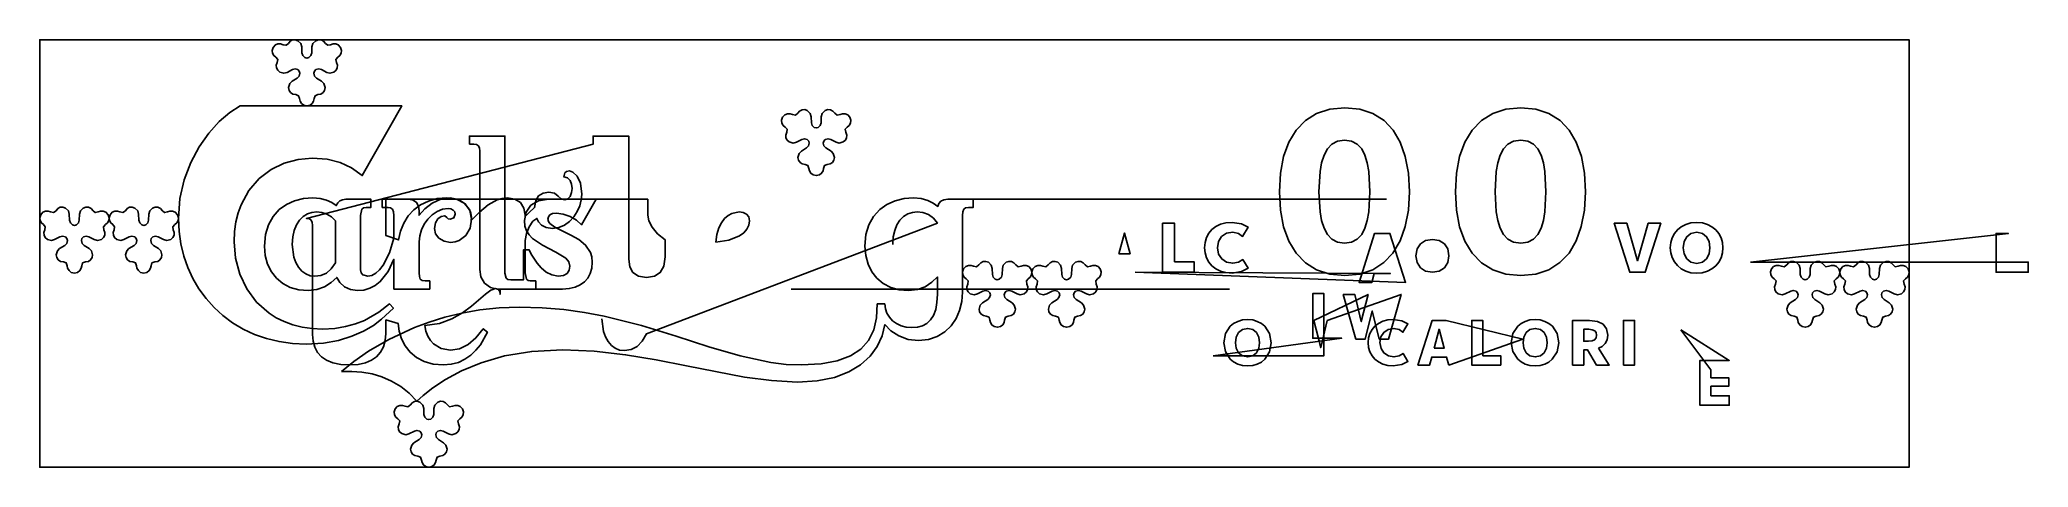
# Model space of a CAD drawing. Extents: x 0 to 327, y 0 to 70.
import ezdxf

# ---------------------------------------------------------------- set-up
doc = ezdxf.new("R2010")
doc.units = 0

msp = doc.modelspace()

# ---------------------------------------------------------------- linework, layer by layer
at = {"layer": 'Background', "color": 7}
msp.add_lwpolyline([(0, 0.00009), (307.470203, 0.00009), (307.470203, 70.335004), (0, 70.335004), (0, 0.00009)], close=True, dxfattribs=at)
at = {"layer": 'Carlsberg 0,0% Extreme logo lock-up', "color": 7}
for points in [[(22.8074, 40.9285), (22.906979, 38.802493), (23.201071, 36.740583), (23.68271, 34.752853), (24.344929, 32.849383), (25.180762, 31.040256), (26.183242, 29.335553), (27.345404, 27.745355), (28.660279, 26.279744), (30.120903, 24.948801), (31.720307, 23.762609), (33.451527, 22.731248), (35.307595, 21.8648), (37.281546, 21.173347), (39.366411, 20.66697), (41.555226, 20.355751), (43.841023, 20.249771), (46.642336, 20.415235), (49.136989, 20.87009), (51.333969, 21.552032), (53.242266, 22.398756), (54.870865, 23.347955), (56.228754, 24.337326), (58.168355, 26.18736), (57.51854, 26.866809), (55.780711, 25.49756), (53.386419, 24.156159), (51.935317, 23.587616), (50.31076, 23.136093), (48.509636, 22.838276), (46.528831, 22.730851), (44.78799, 22.812247), (43.155068, 23.049684), (41.630672, 23.433037), (40.215407, 23.952182), (38.90988, 24.596993), (37.714697, 25.357346), (35.657787, 27.184176), (34.049527, 29.351673), (32.894766, 31.778837), (32.198353, 34.384669), (31.965138, 37.08817), (32.041942, 38.786043), (32.265227, 40.368407), (32.624306, 41.836085), (33.108488, 43.1899), (34.409411, 45.559237), (36.082487, 47.483008), (38.042204, 48.967804), (40.203054, 50.020214), (42.479527, 50.646827), (44.786113, 50.854234), (47.282798, 50.676555), (49.405595, 50.141624), (51.279221, 49.246596), (53.028394, 47.988626), (59.527252, 59.480337), (32.940214, 59.480337), (31.240978, 58.390038), (29.499888, 56.872521), (27.799677, 54.965869), (26.223075, 52.708165), (24.852815, 50.137493), (23.771628, 47.291936), (23.062246, 44.209577), (22.8074, 40.9285)], [(214.659526, 31.536601), (217.107808, 31.780738), (219.245787, 32.496783), (221.068491, 33.660188), (222.570947, 35.246404), (223.748181, 37.230884), (224.59522, 39.589078), (225.107091, 42.296439), (225.278819, 45.328418), (225.110245, 48.383623), (224.606035, 51.105467), (223.768459, 53.47114), (222.599787, 55.457836), (221.102288, 57.042747), (219.278232, 58.203064), (217.129888, 58.91598), (214.659526, 59.158688), (212.181948, 58.91598), (210.015895, 58.203064), (208.167168, 57.042747), (206.641566, 55.457836), (205.444891, 53.47114), (204.582942, 51.105467), (204.061519, 48.383623), (203.886422, 45.328418), (204.061519, 42.274865), (204.582942, 39.557378), (205.444891, 37.197862), (206.641566, 35.218226), (208.167168, 33.640375), (210.015895, 32.486216), (212.181948, 31.777656), (214.659526, 31.536601)], [(243.617932, 31.536601), (246.06633, 31.780738), (248.204397, 32.496783), (250.027164, 33.660188), (251.529662, 35.246404), (252.706921, 37.230884), (253.553973, 39.589078), (254.065848, 42.296439), (254.237578, 45.328418), (254.068988, 48.383623), (253.564738, 51.105467), (252.727106, 53.47114), (251.558369, 55.457836), (250.060805, 57.042747), (248.236692, 58.203064), (246.088309, 58.91598), (243.617932, 59.158688), (241.140353, 58.91598), (238.974301, 58.203064), (237.125573, 57.042747), (235.599972, 55.457836), (234.403297, 53.47114), (233.541347, 51.105467), (233.019924, 48.383623), (232.844828, 45.328418), (233.019924, 42.274865), (233.541347, 39.557378), (234.403297, 37.197862), (235.599972, 35.218226), (237.125573, 33.640375), (238.974301, 32.486216), (241.140353, 31.777656), (243.617932, 31.536601)], [(122.169864, 57.589805), (122.010696, 57.086684), (122.070205, 56.622358), (122.290316, 56.235621), (122.612952, 55.965267), (122.919383, 55.603097), (122.849313, 55.108372), (122.68547, 54.655665), (122.712788, 54.211127), (122.91182, 53.816397), (123.26312, 53.513114), (123.920256, 53.343252), (124.44457, 53.483481), (125.330746, 53.948882), (125.765566, 54.048629), (126.216922, 53.926921), (126.472024, 53.675347), (126.571816, 53.335667), (126.447622, 52.870498), (126.1323, 52.538215), (125.271832, 52.006403), (124.902254, 51.622494), (124.710211, 50.972414), (124.799315, 50.518302), (125.046276, 50.152825), (125.420567, 49.909188), (125.891662, 49.820597), (126.357283, 49.639534), (126.512549, 49.170076), (126.589614, 48.761191), (126.81898, 48.379988), (127.197901, 48.098467), (127.723633, 47.988626), (128.232232, 48.098467), (128.602356, 48.379988), (128.828481, 48.761191), (128.905083, 49.170076), (129.060261, 49.639534), (129.525265, 49.820597), (129.996713, 49.909188), (130.371092, 50.152825), (130.618008, 50.518302), (130.707068, 50.972414), (130.515201, 51.622494), (130.145799, 52.006403), (129.285509, 52.538215), (128.970308, 52.870498), (128.846169, 53.335667), (128.945784, 53.675347), (129.20071, 53.926921), (129.656233, 54.048629), (130.097998, 53.948882), (130.973062, 53.483481), (131.497509, 53.343252), (132.154512, 53.513114), (132.505817, 53.816397), (132.704888, 54.211127), (132.732311, 54.655665), (132.568672, 55.108372), (132.498337, 55.603097), (132.805032, 55.965267), (133.127515, 56.235621), (133.347604, 56.622358), (133.407091, 57.086684), (133.247768, 57.589805), (132.88578, 57.983036), (132.457415, 58.165757), (132.018004, 58.171275), (131.622877, 58.032893), (131.139308, 57.937026), (130.766334, 58.23962), (130.446426, 58.603884), (130.046184, 58.804769), (129.607114, 58.833939), (129.170724, 58.683061), (128.694916, 58.202667), (128.550895, 57.678352), (128.510237, 56.670336), (128.380636, 56.236955), (128.048893, 55.906), (127.708816, 55.817365), (127.368739, 55.906), (127.036996, 56.236955), (126.907395, 56.670336), (126.866737, 57.678352), (126.722672, 58.202667), (126.246555, 58.683061), (125.810826, 58.833939), (125.375064, 58.804769), (124.983553, 58.603884), (124.680578, 58.23962), (124.281984, 57.937026), (123.794755, 58.032893), (123.39948, 58.171275), (122.960085, 58.165757), (122.531802, 57.983036), (122.169864, 57.589805)], [(91.018244, 53.15822), (43.870656, 40.9285), (44.339288, 40.856991), (44.650029, 40.644294), (44.822261, 40.293154), (44.875365, 39.806316), (44.875365, 21.815395), (44.960119, 20.718879), (45.221076, 19.739324), (45.668283, 18.885745), (46.311785, 18.167152), (47.161629, 17.592558), (48.22786, 17.170975), (49.520525, 16.911417), (51.049668, 16.822895), (52.379339, 16.911764), (53.550846, 17.173748), (54.558296, 17.601915), (55.395793, 18.189332), (56.057441, 18.929067), (56.537346, 19.814185), (56.829612, 20.837754), (56.928344, 21.992842), (56.928344, 24.237915), (58.937056, 23.676999), (59.095768, 22.372973), (59.481198, 21.122679), (60.090242, 19.963144), (60.919795, 18.931399), (61.966753, 18.064472), (63.22801, 17.399393), (64.700462, 16.973191), (66.381004, 16.822895), (67.677155, 16.936403), (68.86214, 17.260068), (69.935619, 17.768602), (70.897255, 18.436717), (71.746708, 19.239124), (72.483638, 20.150536), (73.618577, 22.199216), (72.939481, 22.790118), (71.741583, 21.268894), (70.446847, 20.168588), (69.04694, 19.500279), (67.533526, 19.275048), (66.038832, 19.529378), (64.771282, 20.290516), (64.255553, 20.86027), (63.836049, 21.555685), (63.525916, 22.376412), (63.338302, 23.322105), (65.743215, 23.676988), (67.798804, 24.410224), (69.543491, 25.390613), (71.0157, 26.486956), (73.29637, 28.502702), (74.181676, 29.159705), (74.948193, 29.407862), (75.476433, 29.223183), (75.650512, 28.934291), (75.716542, 28.462772), (75.716542, 29.318609), (81.565584, 29.318609), (81.565584, 30.647873), (80.679056, 30.647873), (80.31327, 30.718549), (80.055434, 30.947116), (79.852499, 31.977136), (79.852499, 37.324177), (80.036191, 38.452452), (80.502359, 39.569647), (81.123637, 40.465188), (81.772664, 40.9285), (82.032738, 40.375522), (82.547804, 39.850325), (83.317795, 39.458081), (84.342645, 39.303962), (85.372067, 39.446972), (86.303572, 39.844394), (87.125036, 40.44882), (87.824333, 41.212838), (88.389338, 42.08904), (88.807925, 43.030015), (89.067969, 43.988353), (89.157345, 44.916644), (88.926166, 46.725624), (88.371005, 47.911412), (87.699428, 48.559899), (87.119, 48.756974), (86.659684, 48.658649), (86.369437, 48.413546), (86.17391, 47.782252), (86.795874, 47.618496), (87.228107, 47.186775), (87.480308, 46.576412), (87.562176, 45.876727), (87.483409, 45.177042), (87.253706, 44.566678), (86.882765, 44.134958), (86.380285, 43.971202), (85.769931, 44.174324), (85.261938, 44.621193), (84.648574, 45.068062), (83.72211, 45.271185), (82.796644, 45.11932), (82.05665, 44.654487), (81.565893, 43.862827), (81.388138, 42.730485), (80.490849, 41.940397), (79.881427, 41.283394), (79.852499, 41.283394), (79.852499, 41.460135), (79.645177, 42.630594), (79.05831, 43.535346), (78.144551, 44.118894), (76.956553, 44.325743), (76.049448, 44.240873), (75.221623, 44.001259), (73.733185, 43.147776), (72.349985, 41.945242), (70.930769, 40.573606), (70.98933, 41.105947), (70.909947, 41.804002), (70.68103, 42.431462), (69.829972, 43.446887), (68.546917, 44.09679), (66.942625, 44.325743), (65.360404, 44.191075), (63.923273, 43.802304), (62.643337, 43.18228), (61.532701, 42.353851), (60.60347, 41.339868), (59.867748, 40.163178), (59.33764, 38.846631), (59.025251, 37.413077), (56.928344, 38.122159), (56.928344, 44.089382), (99.999241, 44.089382), (99.999241, 41.489768), (100.172752, 40.52091), (100.700738, 39.477175), (101.594377, 38.427884), (102.864848, 37.442358), (102.864848, 34.606383), (102.655227, 33.058398), (102.052271, 32.014443), (101.09484, 31.424644), (99.821794, 31.239127), (98.475332, 31.451835), (97.558289, 32.054968), (97.034547, 32.996039), (96.867992, 34.222562), (96.867992, 54.487837), (91.018244, 54.487837), (91.018244, 53.15822)], [(70.664069, 53.15822), (71.373151, 53.15822), (71.841782, 53.086711), (72.152524, 52.874014), (72.324756, 52.522874), (72.37786, 52.036037), (72.37786, 32.538405), (72.561073, 31.325105), (73.134743, 30.297212), (74.134921, 29.584967), (74.806216, 29.387912), (75.597656, 29.318609), (85.996463, 29.318609), (87.07948, 29.395068), (88.041661, 29.620057), (88.875742, 29.986995), (89.57446, 30.489299), (90.130552, 31.12039), (90.536753, 31.873685), (90.785801, 32.742602), (90.87043, 33.72056), (90.792029, 34.602875), (90.569975, 35.356784), (89.773823, 36.552742), (88.639799, 37.455146), (87.325727, 38.210706), (84.729906, 39.510513), (83.890186, 40.11342), (83.656411, 40.444246), (83.573944, 40.81032), (83.658456, 41.20409), (83.91746, 41.52315), (84.359159, 41.736971), (84.991755, 41.815029), (86.10755, 41.660347), (87.226024, 41.242472), (88.261352, 40.630657), (89.127712, 39.894158), (91.490965, 44.089382), (83.662491, 44.089382), (82.00962, 43.826734), (80.76381, 43.096006), (79.977713, 41.983022), (79.70398, 40.573606), (79.792834, 39.688721), (80.054778, 38.922241), (80.482889, 38.248538), (81.070241, 37.641985), (82.694972, 36.527822), (84.873574, 35.374732), (86.502257, 34.3997), (86.996553, 33.812586), (87.177914, 33.070392), (87.073558, 32.417645), (86.742058, 31.903406), (86.155764, 31.566438), (85.287029, 31.445501), (84.233326, 31.630843), (83.293117, 32.119471), (82.474723, 32.81029), (81.786467, 33.602204), (80.833655, 35.084936), (80.501256, 35.758906), (79.556167, 35.758906), (79.556167, 30.825319), (77.458907, 30.825319), (76.98709, 30.896834), (76.698232, 31.10957), (76.513818, 31.947856), (76.513818, 54.487837), (70.664069, 54.487837), (70.664069, 53.15822)], [(214.620721, 36.870589), (213.459868, 37.041801), (212.522282, 37.533116), (211.786853, 38.311057), (211.232474, 39.342145), (210.838035, 40.592904), (210.582427, 42.029854), (210.403272, 45.328418), (210.582427, 48.63299), (210.838035, 50.076099), (211.232474, 51.333917), (211.786853, 52.372066), (212.522282, 53.156165), (213.459868, 53.651836), (214.620721, 53.824699), (215.778183, 53.651836), (216.707049, 53.156165), (217.430211, 52.372066), (217.970559, 51.333917), (218.350983, 50.076099), (218.594373, 48.63299), (218.761617, 45.328418), (218.594373, 42.029854), (218.350983, 40.592904), (217.970559, 39.342145), (217.430211, 38.311057), (216.707049, 37.533116), (215.778183, 37.041801), (214.620721, 36.870589)], [(243.579479, 36.870589), (242.418525, 37.041801), (241.480891, 37.533116), (240.745457, 38.311057), (240.1911, 39.342145), (239.7967, 40.592904), (239.541136, 42.029854), (239.36203, 45.328418), (239.541136, 48.63299), (239.7967, 50.076099), (240.1911, 51.333917), (240.745457, 52.372066), (241.480891, 53.156165), (242.418525, 53.651836), (243.579479, 53.824699), (244.73684, 53.651836), (245.665659, 53.156165), (246.388815, 52.372066), (246.929185, 51.333917), (247.309648, 50.076099), (247.553082, 48.63299), (247.720376, 45.328418), (247.553082, 42.029854), (247.309648, 40.592904), (246.929185, 39.342145), (246.388815, 38.311057), (245.665659, 37.533116), (244.73684, 37.041801), (243.579479, 36.870589)], [(36.957638, 36.379088), (37.090395, 34.825961), (37.476898, 33.414758), (38.099501, 32.165562), (38.940554, 31.098457), (39.982408, 30.233526), (41.207416, 29.590854), (42.597929, 29.190522), (44.136297, 29.052615), (45.551374, 29.219732), (46.816962, 29.68047), (47.916523, 30.373908), (48.833523, 31.239127), (49.33553, 30.373908), (50.103476, 29.68047), (51.093076, 29.219732), (52.260046, 29.052615), (53.324811, 29.156011), (54.302305, 29.453276), (55.191148, 29.925025), (55.989957, 30.551873), (57.311956, 32.193328), (58.257255, 34.222562), (58.257255, 29.318609), (64.135578, 29.318609), (64.135578, 30.647873), (63.367936, 30.647873), (62.891582, 30.722722), (62.592399, 30.958272), (62.437216, 31.371027), (62.39286, 31.977489), (62.39286, 37.08817), (62.495433, 38.096159), (62.787006, 39.080902), (63.243355, 40.00814), (63.84026, 40.843613), (64.553498, 41.553062), (65.358849, 42.102228), (66.23209, 42.456851), (67.148999, 42.582671), (67.632745, 42.509762), (68.00563, 42.30949), (68.245563, 42.009536), (68.33045, 41.637582), (68.105334, 41.046548), (67.503188, 40.81032), (67.16133, 40.898018), (66.938436, 41.090954), (66.617365, 41.371588), (66.025344, 41.239616), (65.472383, 40.847361), (65.063553, 40.200313), (64.903927, 39.303962), (65.103273, 38.420333), (65.657061, 37.686391), (66.498914, 37.18515), (67.562454, 36.999623), (68.31322, 37.078603), (68.987464, 37.304703), (70.077313, 38.133227), (70.77386, 39.35512), (71.018963, 40.840306), (70.743814, 42.21968), (69.99225, 43.325046), (68.875099, 44.059401), (67.503188, 44.325743), (65.957038, 44.089873), (64.527205, 43.457955), (63.307782, 42.54353), (62.39286, 41.460135), (62.39286, 42.169217), (62.287154, 42.955165), (61.968161, 43.561231), (61.433069, 43.95133), (60.679069, 44.089382), (56.336737, 44.089382), (56.336737, 42.760118), (57.282532, 42.760118), (57.683822, 42.685318), (57.991217, 42.449851), (58.187951, 42.037113), (58.257255, 41.430502), (58.257255, 37.679071), (57.500091, 35.26714), (56.477187, 33.273548), (55.890277, 32.501976), (55.265965, 31.917004), (54.613931, 31.545973), (53.943851, 31.416221), (53.131361, 31.660034), (52.863609, 31.989654), (52.762048, 32.479844), (52.762048, 41.430502), (52.946815, 42.449851), (53.235916, 42.685318), (53.707843, 42.760118), (54.475839, 42.760118), (54.475839, 44.089382), (50.339528, 44.089382), (49.791842, 44.019201), (49.346549, 43.816068), (49.006428, 43.491094), (48.774257, 43.055393), (48.04064, 43.553029), (47.160346, 43.956473), (46.119516, 44.226965), (44.904293, 44.325743), (43.375363, 44.206028), (41.917771, 43.84434), (40.572362, 43.236863), (39.379982, 42.37978), (38.381474, 41.269278), (37.617684, 39.901539), (37.129457, 38.272747), (36.957638, 36.379088)], [(49.630799, 15.729286), (51.304106, 15.764665), (52.986061, 15.640778), (54.654854, 15.345168), (56.288671, 14.865379), (57.865703, 14.188956), (59.364137, 13.303443), (60.762162, 12.196382), (62.037966, 10.855319), (63.083362, 11.821865), (64.640044, 13.064982), (66.731902, 14.459705), (69.382828, 15.881068), (72.616712, 17.204106), (76.457445, 18.303853), (80.928919, 19.055342), (86.055024, 19.333609), (91.213454, 19.105126), (96.341737, 18.502764), (101.406984, 17.651148), (106.376303, 16.674905), (115.895593, 14.847046), (120.379783, 14.244683), (124.636481, 14.016201), (127.886343, 14.217615), (130.689611, 14.791169), (133.062212, 15.69083), (135.020075, 16.870564), (136.57913, 18.284338), (137.755304, 19.886118), (138.564527, 21.629872), (139.022727, 23.469566), (140.00246, 22.452637), (141.297742, 21.604743), (142.836638, 21.039357), (144.547215, 20.869953), (146.181298, 21.03934), (147.622223, 21.521658), (148.862371, 22.278143), (149.894124, 23.270027), (150.70986, 24.458546), (151.301963, 25.804933), (151.662812, 27.270425), (151.784788, 28.816254), (151.784788, 41.430502), (151.829144, 42.037113), (151.984327, 42.449851), (152.28351, 42.685318), (152.759863, 42.760118), (153.527859, 42.760118), (153.527859, 44.089382), (149.362621, 44.089382), (148.692846, 44.008607), (148.2142, 43.775499), (147.896221, 43.403881), (147.70845, 42.907579), (146.968406, 43.453314), (146.065082, 43.904791), (144.978997, 44.212203), (143.690672, 44.325743), (142.160383, 44.206028), (140.699427, 43.84434), (139.349322, 43.236863), (138.151588, 42.37978), (137.147744, 41.269278), (136.379308, 39.901539), (135.8878, 38.272747), (135.714737, 36.379088), (135.847493, 34.825961), (136.233992, 33.414758), (136.856581, 32.165562), (137.697609, 31.098457), (138.739421, 30.233526), (139.964366, 29.590854), (141.354791, 29.190522), (142.893044, 29.052615), (144.346545, 29.225277), (145.636634, 29.702607), (146.743963, 30.423617), (147.649183, 31.327321), (147.649183, 28.462066), (147.575559, 27.089317), (147.359305, 25.933295), (147.007345, 24.983613), (146.526603, 24.229889), (145.924004, 23.661736), (145.206472, 23.26877), (144.380934, 23.040606), (143.454312, 22.966859), (142.51017, 23.045984), (141.656378, 23.272965), (140.902988, 23.632212), (140.260048, 24.108137), (139.73761, 24.685148), (139.345722, 25.347657), (139.094435, 26.080074), (138.993799, 26.866809), (137.753083, 26.866809), (137.631745, 24.594673), (137.159745, 22.592948), (136.307655, 20.871665), (135.046048, 19.440853), (133.345499, 18.31054), (131.176581, 17.490757), (128.509866, 16.991532), (125.31593, 16.822895), (122.775093, 16.929722), (120.250254, 17.231626), (115.193528, 18.309188), (110.035674, 19.832639), (104.666613, 21.579034), (98.976265, 23.325429), (92.854553, 24.84888), (89.597535, 25.457332), (86.191397, 25.926443), (82.622378, 26.228346), (78.876718, 26.335174), (75.549393, 26.216065), (72.395342, 25.879452), (69.420277, 25.356408), (66.62991, 24.678004), (64.029952, 23.875312), (61.626113, 22.979405), (57.42964, 21.03223), (54.086183, 19.085055), (51.64143, 17.386456), (49.630799, 15.729286)], [(41.536684, 36.674362), (41.619728, 37.896514), (41.85754, 38.968052), (42.233142, 39.885173), (42.729555, 40.644074), (43.3298, 41.24095), (44.016899, 41.672), (44.773872, 41.933418), (45.583741, 42.021403), (46.412282, 41.940237), (47.227065, 41.659674), (47.980861, 41.190795), (48.626443, 40.544679), (48.626443, 33.631661), (47.94662, 32.637502), (47.153158, 31.947944), (46.254525, 31.546385), (45.259187, 31.416221), (44.471569, 31.517358), (43.75526, 31.809926), (43.120649, 32.277655), (42.578126, 32.904278), (42.138078, 33.673529), (41.810896, 34.569138), (41.536684, 36.674362)], [(140.29343, 36.674362), (140.376459, 37.896514), (140.614231, 38.968052), (140.989777, 39.885173), (141.486125, 40.644074), (142.086305, 41.24095), (142.773347, 41.672), (143.530281, 41.933418), (144.340135, 42.021403), (145.260398, 41.917565), (146.161082, 41.567203), (146.978554, 40.978716), (147.649183, 40.160504), (99.792514, 21.963208), (99.104312, 20.719129), (98.25273, 19.85466), (97.262639, 19.350288), (96.158911, 19.186501), (95.379816, 19.287638), (94.66754, 19.580205), (94.033507, 20.047935), (93.489138, 20.674558), (93.045857, 21.443808), (92.715085, 22.339418), (92.43676, 24.444642)], [(111.194972, 37.058536), (111.366164, 38.315127), (111.683055, 39.367059), (112.116917, 40.225772), (112.63902, 40.902703), (113.220639, 41.409293), (113.833044, 41.75698), (115.035302, 42.021403), (115.701941, 41.923568), (116.246738, 41.637449), (116.614266, 41.174126), (116.749093, 40.544679), (116.634022, 39.814488), (116.304974, 39.156611), (115.786196, 38.576952), (115.101933, 38.081413), (113.333941, 37.366312), (111.194972, 37.058536)], [(186.663496, 33.769327), (186.663496, 40.139421), (184.671012, 40.139421), (184.671012, 32.07635), (189.888936, 32.07635), (189.888936, 33.769327), (186.663496, 33.769327)], [(191.58156, 36.119527), (191.660795, 35.255766), (191.893641, 34.462065), (192.27281, 33.752328), (192.791012, 33.140458), (193.44096, 32.640357), (194.215366, 32.265929), (195.10694, 32.031077), (196.108395, 31.949703), (197.63733, 32.185711), (198.734467, 32.732868), (197.859227, 34.173257), (197.183703, 33.746749), (196.223753, 33.5626), (195.212391, 33.749891), (194.413786, 34.275121), (193.889488, 35.083322), (193.701045, 36.119527), (193.882989, 37.155733), (194.396456, 37.963934), (195.192894, 38.489163), (196.223753, 38.676455), (197.186746, 38.469198), (197.847585, 37.985718), (198.734467, 39.506186), (197.63733, 40.053079), (196.108395, 40.289351), (195.10694, 40.207978), (194.215366, 39.973125), (193.44096, 39.598697), (192.791012, 39.098597), (192.27281, 38.486726), (191.893641, 37.776989), (191.660795, 36.983289), (191.58156, 36.119527)], [(264.552777, 40.133424), (262.780426, 33.98699), (261.020068, 40.133424), (258.967965, 40.133424), (261.509723, 32.07635), (264.063123, 32.07635), (266.604881, 40.133424), (264.552777, 40.133424)], [(272.526243, 31.926773), (273.455248, 32.010463), (274.294091, 32.251019), (275.032385, 32.632663), (275.659741, 33.13962), (276.165768, 33.756114), (276.540079, 34.46637), (276.772284, 35.254612), (276.851995, 36.105063), (276.772762, 36.952056), (276.541716, 37.738641), (276.168838, 38.44863), (275.664106, 39.065833), (275.037501, 39.57406), (274.299003, 39.957124), (273.45859, 40.198834), (272.526243, 40.283001), (271.576199, 40.198834), (270.725344, 39.957124), (269.98215, 39.57406), (269.355087, 39.065833), (268.852625, 38.44863), (268.483237, 37.738641), (268.255392, 36.952056), (268.177561, 36.105063), (268.255392, 35.277806), (268.483237, 34.500452), (268.852625, 33.791616), (269.355087, 33.169915), (269.98215, 32.653964), (270.725344, 32.262379), (271.576199, 32.013777), (272.526243, 31.926773)], [(177.495528, 35.128929), (178.416628, 38.538519), (179.326793, 35.128929), (177.495528, 35.128929)], [(180.156172, 32.07635), (224.639588, 30.402423), (222.071018, 38.465494), (219.559952, 38.465494), (216.991029, 30.402423), (219.075941, 30.402423), (219.467524, 31.854101), (222.163093, 31.854101), (180.156172, 32.07635)], [(229.062, 32.0954), (230.182844, 32.287636), (231.041388, 32.833454), (231.590832, 33.686518), (231.78438, 34.800494), (231.590832, 35.907977), (231.041388, 36.748132), (230.182844, 37.281305), (229.062, 37.467841), (227.940952, 37.281305), (227.082304, 36.748132), (226.53282, 35.907977), (226.339267, 34.800494), (226.53282, 33.686518), (227.082304, 32.833454), (227.940952, 32.287636), (229.062, 32.0954)], [(272.537885, 33.537905), (271.581881, 33.744754), (270.888211, 34.303431), (270.465606, 35.121135), (270.322798, 36.105063), (270.465606, 37.117903), (270.888211, 37.93214), (271.581881, 38.474452), (272.537885, 38.671516), (273.486612, 38.474452), (274.164275, 37.93214), (274.570872, 37.117903), (274.706405, 36.105063), (274.570872, 35.121135), (274.164275, 34.303431), (273.486612, 33.744754), (272.537885, 33.537905)], [(211.753702, 24.166031), (210.702427, 19.676238), (209.566837, 24.166031), (218.49139, 28.435339), (217.34557, 23.956482), (216.293236, 28.435339), (214.390357, 28.435339), (216.472447, 21.074647), (218.008085, 21.074647), (219.164488, 25.73342), (220.310661, 21.074647), (221.856177, 21.074647), (223.928389, 28.435339), (211.753702, 24.166031)], [(194.741737, 20.485862), (195.017388, 19.019941), (195.803684, 17.804316), (196.369265, 17.332903), (197.039638, 16.975113), (197.807179, 16.747961), (198.664264, 16.668462), (199.502006, 16.744937), (200.258497, 16.964745), (200.924351, 17.313463), (201.490184, 17.776667), (202.284252, 18.988836), (202.565625, 20.485862), (202.285741, 21.978627), (201.494153, 23.191397), (200.929002, 23.655804), (200.262961, 24.005838), (199.505045, 24.226705), (198.664264, 24.303614), (197.807179, 24.226705), (197.039638, 24.005838), (196.369265, 23.655804), (195.803684, 23.191397), (195.017388, 21.978627), (194.741737, 20.485862)], [(222.632286, 24.303614), (221.71797, 24.229331), (220.904021, 24.014944), (220.197079, 23.673143), (219.603784, 23.21662), (219.130775, 22.658068), (218.784691, 22.010178), (218.572172, 21.285642), (218.499857, 20.497151), (218.572172, 19.708614), (218.784691, 18.983958), (219.130775, 18.335898), (219.603784, 17.777152), (220.197079, 17.320435), (220.904021, 16.978465), (221.71797, 16.763957), (222.632286, 16.689628), (224.028269, 16.905219), (225.029759, 17.404707), (224.231072, 18.719507), (223.614285, 18.33035), (222.737414, 18.16212), (221.814174, 18.333145), (221.085271, 18.812773), (220.606795, 19.550832), (220.434838, 20.497151), (220.600892, 21.442858), (221.069528, 22.180602), (221.796464, 22.660115), (222.737414, 22.831123), (223.616975, 22.642123), (224.219783, 22.200711), (225.029759, 23.588183), (224.028269, 24.087847), (222.632286, 24.303614)], [(231.757922, 16.805339), (243.931903, 21.074647), (231.316245, 24.166384), (229.023547, 24.166384), (226.678286, 16.805339), (228.582223, 16.805339), (228.939234, 18.13037), (231.400206, 18.13037), (231.757922, 16.805339)], [(237.348732, 18.351208), (237.348732, 24.166384), (235.529461, 24.166384), (235.529461, 16.804986), (240.293361, 16.804986), (240.293361, 18.351208), (237.348732, 18.351208)], [(242.035727, 20.485862), (242.311428, 19.019941), (243.097806, 17.804316), (243.66341, 17.332903), (244.333777, 16.975113), (245.10127, 16.747961), (245.958254, 16.668462), (246.796098, 16.744937), (247.552636, 16.964745), (248.218496, 17.313463), (248.784307, 17.776667), (249.578292, 18.988836), (249.859615, 20.485862), (249.57978, 21.978627), (248.788276, 23.191397), (248.223147, 23.655804), (247.5571, 24.005838), (246.799136, 24.226705), (245.958254, 24.303614), (245.10127, 24.226705), (244.333777, 24.005838), (243.66341, 23.655804), (243.097806, 23.191397), (242.311428, 21.978627), (242.035727, 20.485862)], [(256.363059, 19.581694), (256.963872, 19.876936), (257.455345, 20.333638), (257.787143, 20.948033), (257.908928, 21.716348), (257.716808, 22.760259), (257.145078, 23.529004), (256.200683, 24.00393), (254.890568, 24.166384), (252.124796, 24.166384), (252.124796, 16.804986), (253.94442, 16.804986), (253.94442, 19.308645), (254.595999, 19.308645), (256.06849, 16.804986), (258.14035, 16.804986), (256.363059, 19.581694)], [(260.481378, 16.805692), (262.300296, 16.805692), (262.300296, 24.166384), (260.481378, 24.166384), (260.481378, 16.805692)], [(200.63029, 20.485862), (200.508097, 19.587168), (200.14143, 18.840377), (199.530155, 18.33019), (198.674142, 18.141306), (197.812016, 18.33019), (197.186261, 18.840377), (196.804914, 19.587168), (196.676013, 20.485862), (196.804914, 21.411212), (197.186261, 22.155423), (197.812016, 22.651257), (198.674142, 22.831476), (199.530155, 22.651257), (200.14143, 22.155423), (200.508097, 21.411212), (200.63029, 20.485862)], [(229.328699, 19.592278), (230.16972, 22.704829), (231.00051, 19.592278), (229.328699, 19.592278)], [(247.924633, 20.485862), (247.80244, 19.587168), (247.435773, 18.840377), (246.824498, 18.33019), (245.968485, 18.141306), (245.106359, 18.33019), (244.480604, 18.840377), (244.099257, 19.587168), (243.970356, 20.485862), (244.099257, 21.411212), (244.480604, 22.155423), (245.106359, 22.651257), (245.968485, 22.831476), (246.824498, 22.651257), (247.435773, 22.155423), (247.80244, 21.411212), (247.924633, 20.485862)], [(256.057907, 21.716348), (255.982429, 21.287013), (255.746185, 20.977765), (255.334455, 20.790689), (254.732524, 20.727867), (253.94442, 20.727867), (253.94442, 22.694951), (254.764274, 22.694951), (255.34785, 22.63526), (255.750153, 22.454225), (255.982925, 22.148902), (256.057907, 21.716348)], [(269.893821, 22.620868), (277.878928, 17.570865), (273.051881, 17.570865), (273.051881, 10.209468), (277.878928, 10.209468), (277.878928, 11.755689), (274.871505, 11.755689), (274.871505, 13.322725), (277.815781, 13.322725), (277.815781, 14.732422), (274.871505, 14.732422), (274.871505, 16.025349), (269.893821, 22.620868)]]:
    msp.add_lwpolyline(points, dxfattribs=at)
for points in [[(281.397879, 33.768269), (323.796383, 38.459497), (321.779557, 38.459497), (321.779557, 32.07635), (327.060628, 32.07635), (327.060628, 33.768269), (281.397879, 33.768269)], [(192.998666, 18.351208), (214.148, 21.211877), (209.384452, 21.211877), (209.384452, 28.573274), (211.203723, 28.573274), (211.203723, 18.351208), (192.998666, 18.351208)]]:
    msp.add_lwpolyline(points, close=True, dxfattribs=at)
at = {"layer": 'Layer 1', "color": 230}
for points in [[(307.470203, 0.00009), (0, 0.00009), (0, 70.335004), (307.470203, 70.335004), (307.470203, 0.00009)], [(149.363, 44.0894), (149.715777, 44.0894)], [(150.423, 44.0894), (220.777317, 44.0894)], [(221.131, 44.0894), (221.483777, 44.0894)], [(123.573, 29.3186), (123.925777, 29.3186)], [(124.633, 29.3186), (194.987317, 29.3186)], [(195.341, 29.3186), (195.693777, 29.3186)]]:
    msp.add_lwpolyline(points, dxfattribs=at)
at = {"layer": 'Layer 1', "color": 7}
for points in [[(38.39, 69.0812), (38.230826, 68.578079), (38.290296, 68.113753), (38.510302, 67.727016), (38.832735, 67.456662), (39.139475, 67.094492), (39.069449, 66.599767), (38.905407, 66.14706), (38.932659, 65.702522), (39.131758, 65.307792), (39.483256, 65.004509), (40.140259, 64.834647), (40.664706, 64.974876), (41.550882, 65.440277), (41.985702, 65.540024), (42.437058, 65.418316), (42.69216, 65.166742), (42.791951, 64.827062), (42.667702, 64.361744), (42.352259, 64.029477), (41.491615, 63.497798), (41.122346, 63.114021), (40.930347, 62.463809), (41.019401, 62.009697), (41.266279, 61.64422), (41.640553, 61.400583), (42.111797, 61.311992), (42.577419, 61.130929), (42.732685, 60.661471), (42.80975, 60.252586), (43.039116, 59.871383), (43.418037, 59.589862), (43.943768, 59.480021), (44.452219, 59.589862), (44.822359, 59.871383), (45.048567, 60.252586), (45.125218, 60.661471), (45.280396, 61.130929), (45.7454, 61.311992), (46.216848, 61.400583), (46.591227, 61.64422), (46.838144, 62.009697), (46.927203, 62.463809), (46.735337, 63.114021), (46.365935, 63.497798), (45.505644, 64.029477), (45.190444, 64.361744), (45.066305, 64.827062), (45.165744, 65.166742), (45.420493, 65.418316), (45.876071, 65.540024), (46.317958, 65.440277), (47.193197, 64.974876), (47.717512, 64.834647), (48.374647, 65.004509), (48.725953, 65.307792), (48.925024, 65.702522), (48.952447, 66.14706), (48.788808, 66.599767), (48.718429, 67.094492), (49.024815, 67.456662), (49.347347, 67.727016), (49.567519, 68.113753), (49.627022, 68.578079), (49.467551, 69.0812), (49.105761, 69.474431), (48.677462, 69.657153), (48.237985, 69.66267), (47.84266, 69.524288), (47.359267, 69.428421), (46.98647, 69.731015), (46.666413, 70.09528), (46.266187, 70.296164), (45.827201, 70.325334), (45.39086, 70.174456), (44.914743, 69.694062), (44.770678, 69.169747), (44.730064, 68.161731), (44.600567, 67.72835), (44.269029, 67.397395), (43.928952, 67.30876), (43.588875, 67.397395), (43.257132, 67.72835), (43.127531, 68.161731), (43.086873, 69.169747), (42.942808, 69.694062), (42.466691, 70.174456), (42.030962, 70.325334), (41.5952, 70.296164), (41.203689, 70.09528), (40.900714, 69.731015), (40.502076, 69.428421), (40.014538, 69.524288), (39.619417, 69.66267), (39.180044, 69.657153), (38.751784, 69.474431), (38.39, 69.0812)], [(0.162948, 41.5563), (0.003774, 41.053179), (0.063244, 40.588853), (0.28325, 40.202116), (0.605683, 39.931762), (0.912423, 39.569592), (0.842397, 39.074867), (0.678355, 38.62216), (0.705607, 38.177622), (0.904706, 37.782892), (1.256204, 37.479609), (1.913207, 37.309615), (2.437654, 37.449976), (3.32383, 37.915377), (3.75865, 38.015124), (4.210006, 37.893416), (4.465108, 37.641842), (4.564899, 37.302162), (4.4407, 36.836844), (4.125339, 36.504577), (3.264563, 35.972898), (2.895294, 35.589121), (2.703295, 34.938909), (2.792349, 34.484797), (3.039227, 34.11932), (3.413501, 33.875683), (3.884745, 33.787092), (4.350367, 33.606029), (4.505633, 33.136571), (4.582698, 32.727686), (4.812064, 32.346483), (5.190985, 32.064962), (5.716716, 31.955121), (6.225167, 32.064962), (6.595307, 32.346483), (6.821515, 32.727686), (6.898166, 33.136571), (7.053344, 33.606029), (7.518348, 33.787092), (7.989796, 33.875683), (8.364175, 34.11932), (8.611092, 34.484797), (8.700151, 34.938909), (8.508285, 35.589121), (8.138883, 35.972898), (7.278592, 36.504577), (6.963392, 36.836844), (6.839253, 37.302162), (6.938868, 37.641842), (7.193794, 37.893416), (7.649168, 38.015124), (8.09095, 37.915377), (8.966145, 37.449976), (9.490592, 37.309615), (10.147595, 37.479609), (10.498901, 37.782892), (10.697972, 38.177622), (10.725395, 38.62216), (10.561756, 39.074867), (10.491377, 39.569592), (10.797763, 39.931762), (11.120295, 40.202116), (11.340467, 40.588853), (11.39997, 41.053179), (11.240499, 41.5563), (10.878715, 41.949531), (10.450454, 42.132253), (10.011082, 42.13777), (9.61596, 41.999388), (9.132259, 41.903521), (8.759418, 42.206115), (8.43951, 42.57038), (8.039268, 42.771264), (7.600198, 42.800434), (7.163808, 42.649556), (6.687691, 42.16903), (6.543626, 41.644847), (6.503012, 40.636831), (6.373515, 40.20345), (6.041977, 39.872495), (5.7019, 39.78386), (5.361823, 39.872495), (5.03008, 40.20345), (4.900479, 40.636831), (4.859821, 41.644847), (4.715756, 42.16903), (4.239639, 42.649556), (3.80391, 42.800434), (3.368148, 42.771264), (2.976637, 42.57038), (2.673662, 42.206115), (2.275024, 41.903521), (1.787486, 41.999388), (1.392365, 42.13777), (0.952992, 42.132253), (0.524732, 41.949531), (0.162948, 41.5563)], [(11.5671, 41.5563), (11.407926, 41.053179), (11.467396, 40.588853), (11.687402, 40.202116), (12.009835, 39.931762), (12.31631, 39.569592), (12.246549, 39.074867), (12.082502, 38.62216), (12.109715, 38.177622), (12.308709, 37.782892), (12.660003, 37.479609), (13.317139, 37.309615), (13.841453, 37.449976), (14.727806, 37.915377), (15.162746, 38.015124), (15.614158, 37.893416), (15.86926, 37.641842), (15.969051, 37.302162), (15.844802, 36.836844), (15.529359, 36.504577), (14.668715, 35.972898), (14.299314, 35.589121), (14.107447, 34.938909), (14.196501, 34.484797), (14.443379, 34.11932), (14.817653, 33.875683), (15.288897, 33.787092), (15.75421, 33.606029), (15.909432, 33.136571), (15.986497, 32.727686), (16.215863, 32.346483), (16.594784, 32.064962), (17.120516, 31.955121), (17.629115, 32.064962), (17.999239, 32.346483), (18.225363, 32.727686), (18.301966, 33.136571), (18.457143, 33.606029), (18.922148, 33.787092), (19.393799, 33.875683), (19.768283, 34.11932), (20.015238, 34.484797), (20.104303, 34.938909), (19.912393, 35.589121), (19.542682, 35.972898), (18.6827, 36.504577), (18.367538, 36.836844), (18.243405, 37.302162), (18.342844, 37.641842), (18.597593, 37.893416), (19.053171, 38.015124), (19.495058, 37.915377), (20.370297, 37.449976), (20.89448, 37.309615), (21.551747, 37.479609), (21.902998, 37.782892), (22.101947, 38.177622), (22.129249, 38.62216), (21.965555, 39.074867), (21.895352, 39.569592), (22.201915, 39.931762), (22.524447, 40.202116), (22.744619, 40.588853), (22.804122, 41.053179), (22.644651, 41.5563), (22.282861, 41.949531), (21.854562, 42.132253), (21.415085, 42.13777), (21.01976, 41.999388), (20.536367, 41.903521), (20.16357, 42.206115), (19.843463, 42.57038), (19.443155, 42.771264), (19.004152, 42.800434), (18.56796, 42.649556), (18.091843, 42.16903), (17.947778, 41.644847), (17.90712, 40.636831), (17.777519, 40.20345), (17.445776, 39.872495), (17.105875, 39.78386), (16.765975, 39.872495), (16.434177, 40.20345), (16.304454, 40.636831), (16.26362, 41.644847), (16.119731, 42.16903), (15.643791, 42.649556), (15.207913, 42.800434), (14.772167, 42.771264), (14.380739, 42.57038), (14.077814, 42.206115), (13.678911, 41.903521), (13.191638, 41.999388), (12.796517, 42.13777), (12.357144, 42.132253), (11.928884, 41.949531), (11.5671, 41.5563)], [(149.363, 44.0893), (221.483319, 44.0893)], [(151.948, 32.6296), (151.788826, 32.126479), (151.848296, 31.662153), (152.068302, 31.275416), (152.390735, 31.005062), (152.697342, 30.642892), (152.627449, 30.148167), (152.463402, 29.69546), (152.490615, 29.250922), (152.689609, 28.856192), (153.040903, 28.552909), (153.698171, 28.382915), (154.222353, 28.523276), (155.108838, 28.988677), (155.543696, 29.088424), (155.995058, 28.966716), (156.25016, 28.715142), (156.349951, 28.375462), (156.225702, 27.910144), (155.910259, 27.577877), (155.049615, 27.046198), (154.680214, 26.662421), (154.488347, 26.012209), (154.577401, 25.558097), (154.824279, 25.19262), (155.198553, 24.948983), (155.669797, 24.860392), (156.135419, 24.679329), (156.290685, 24.209871), (156.36775, 23.800986), (156.597116, 23.419783), (156.976037, 23.138262), (157.501768, 23.028421), (158.010219, 23.138262), (158.380359, 23.419783), (158.606567, 23.800986), (158.683218, 24.209871), (158.838396, 24.679329), (159.3034, 24.860392), (159.774848, 24.948983), (160.149227, 25.19262), (160.396144, 25.558097), (160.485203, 26.012209), (160.293337, 26.662421), (159.923935, 27.046198), (159.063644, 27.577877), (158.748444, 27.910144), (158.624305, 28.375462), (158.723744, 28.715142), (158.978493, 28.966716), (159.434071, 29.088424), (159.875958, 28.988677), (160.751197, 28.523276), (161.275512, 28.382915), (161.932647, 28.552909), (162.283953, 28.856192), (162.483024, 29.250922), (162.510447, 29.69546), (162.346808, 30.148167), (162.276429, 30.642892), (162.582815, 31.005062), (162.905347, 31.275416), (163.125519, 31.662153), (163.185022, 32.126479), (163.025551, 32.6296), (162.663761, 33.022831), (162.235462, 33.205553), (161.795985, 33.21107), (161.40066, 33.072688), (160.917267, 32.976821), (160.54447, 33.279415), (160.224413, 33.64368), (159.824187, 33.844564), (159.385201, 33.873734), (158.94886, 33.722856), (158.472743, 33.24233), (158.328678, 32.718147), (158.28802, 31.710131), (158.158419, 31.27675), (157.826676, 30.945795), (157.486775, 30.85716), (157.146875, 30.945795), (156.815132, 31.27675), (156.685531, 31.710131), (156.644873, 32.718147), (156.500808, 33.24233), (156.024691, 33.722856), (155.588962, 33.873734), (155.1532, 33.844564), (154.761689, 33.64368), (154.458714, 33.279415), (154.059944, 32.976821), (153.572538, 33.072688), (153.177417, 33.21107), (152.738044, 33.205553), (152.309784, 33.022831), (151.948, 32.6296)], [(151.948, 32.6296), (151.788826, 32.126479), (151.848296, 31.662153), (152.068302, 31.275416), (152.390735, 31.005062), (152.697475, 30.642892), (152.627449, 30.148167), (152.463402, 29.69546), (152.490615, 29.250922), (152.689609, 28.856192), (153.040903, 28.552909), (153.698171, 28.382915), (154.222353, 28.523276), (155.108838, 28.988677), (155.543696, 29.088424), (155.995058, 28.966716), (156.25016, 28.715142), (156.349951, 28.375462), (156.225702, 27.910144), (155.910259, 27.577877), (155.049615, 27.046198), (154.680214, 26.662421), (154.488347, 26.012209), (154.577401, 25.558097), (154.824279, 25.19262), (155.198553, 24.948983), (155.669797, 24.860392), (156.135419, 24.679329), (156.290685, 24.209871), (156.36775, 23.800986), (156.597116, 23.419783), (156.976037, 23.138262), (157.501768, 23.028421), (158.010219, 23.138262), (158.380359, 23.419783), (158.606567, 23.800986), (158.683218, 24.209871), (158.838396, 24.679329), (159.3034, 24.860392), (159.774848, 24.948983), (160.149227, 25.19262), (160.396144, 25.558097), (160.485203, 26.012209), (160.293337, 26.662421), (159.923935, 27.046198), (159.063644, 27.577877), (158.748444, 27.910144), (158.624305, 28.375462), (158.723744, 28.715142), (158.978493, 28.966716), (159.434071, 29.088424), (159.875958, 28.988677), (160.751197, 28.523276), (161.275512, 28.382915), (161.932647, 28.552909), (162.283953, 28.856192), (162.483024, 29.250922), (162.510447, 29.69546), (162.346808, 30.148167), (162.276429, 30.642892), (162.582815, 31.005062), (162.905347, 31.275416), (163.125519, 31.662153), (163.185022, 32.126479), (163.025551, 32.6296), (162.663761, 33.022831), (162.235462, 33.205553), (161.795985, 33.21107), (161.40066, 33.072688), (160.917267, 32.976821), (160.54447, 33.279415), (160.224413, 33.64368), (159.824187, 33.844564), (159.385201, 33.873734), (158.94886, 33.722856), (158.472743, 33.24233), (158.328678, 32.718147), (158.28802, 31.710131), (158.158419, 31.27675), (157.826676, 30.945795), (157.486908, 30.85716), (157.146875, 30.945795), (156.815132, 31.27675), (156.685531, 31.710131), (156.644873, 32.718147), (156.500808, 33.24233), (156.024691, 33.722856), (155.588962, 33.873734), (155.1532, 33.844564), (154.761689, 33.64368), (154.458714, 33.279415), (154.059944, 32.976821), (153.572538, 33.072688), (153.177417, 33.21107), (152.738044, 33.205553), (152.309784, 33.022831), (151.948, 32.6296)], [(163.352, 32.6296), (163.192826, 32.126479), (163.252296, 31.662153), (163.472302, 31.275416), (163.794735, 31.005062), (164.101475, 30.642892), (164.031449, 30.148167), (163.867407, 29.69546), (163.894659, 29.250922), (164.093758, 28.856192), (164.445256, 28.552909), (165.102259, 28.382915), (165.626706, 28.523276), (166.512882, 28.988677), (166.947702, 29.088424), (167.399058, 28.966716), (167.65416, 28.715142), (167.753951, 28.375462), (167.629752, 27.910144), (167.314391, 27.577877), (166.453615, 27.046198), (166.084346, 26.662421), (165.892347, 26.012209), (165.981401, 25.558097), (166.228279, 25.19262), (166.602553, 24.948983), (167.073797, 24.860392), (167.539419, 24.679329), (167.694685, 24.209871), (167.77175, 23.800986), (168.001116, 23.419783), (168.380037, 23.138262), (168.905768, 23.028421), (169.414219, 23.138262), (169.784359, 23.419783), (170.010567, 23.800986), (170.087218, 24.209871), (170.242396, 24.679329), (170.7074, 24.860392), (171.178848, 24.948983), (171.553227, 25.19262), (171.800144, 25.558097), (171.889203, 26.012209), (171.697337, 26.662421), (171.327935, 27.046198), (170.467644, 27.577877), (170.152444, 27.910144), (170.028305, 28.375462), (170.127744, 28.715142), (170.382493, 28.966716), (170.838071, 29.088424), (171.279958, 28.988677), (172.155197, 28.523276), (172.679644, 28.382915), (173.336647, 28.552909), (173.687953, 28.856192), (173.887024, 29.250922), (173.914447, 29.69546), (173.750808, 30.148167), (173.680429, 30.642892), (173.986815, 31.005062), (174.309347, 31.275416), (174.529519, 31.662153), (174.589022, 32.126479), (174.429551, 32.6296), (174.067767, 33.022831), (173.639506, 33.205553), (173.200134, 33.21107), (172.805012, 33.072688), (172.321311, 32.976821), (171.94847, 33.279415), (171.628413, 33.64368), (171.228187, 33.844564), (170.789201, 33.873734), (170.35286, 33.722856), (169.876743, 33.24233), (169.732678, 32.718147), (169.692064, 31.710131), (169.562567, 31.27675), (169.231029, 30.945795), (168.890952, 30.85716), (168.550875, 30.945795), (168.219132, 31.27675), (168.089531, 31.710131), (168.048873, 32.718147), (167.904808, 33.24233), (167.428691, 33.722856), (166.992962, 33.873734), (166.5572, 33.844564), (166.165689, 33.64368), (165.862714, 33.279415), (165.464076, 32.976821), (164.976538, 33.072688), (164.581417, 33.21107), (164.142044, 33.205553), (163.713784, 33.022831), (163.352, 32.6296)], [(163.352, 32.6296), (163.192826, 32.126479), (163.252296, 31.662153), (163.472302, 31.275416), (163.794735, 31.005062), (164.101475, 30.642892), (164.031449, 30.148167), (163.867407, 29.69546), (163.894659, 29.250922), (164.093758, 28.856192), (164.445256, 28.552909), (165.102259, 28.382915), (165.626706, 28.523276), (166.512882, 28.988677), (166.947702, 29.088424), (167.399058, 28.966716), (167.65416, 28.715142), (167.753951, 28.375462), (167.629752, 27.910144), (167.314391, 27.577877), (166.453615, 27.046198), (166.084346, 26.662421), (165.892347, 26.012209), (165.981401, 25.558097), (166.228279, 25.19262), (166.602553, 24.948983), (167.073797, 24.860392), (167.539419, 24.679329), (167.694685, 24.209871), (167.77175, 23.800986), (168.001116, 23.419783), (168.380037, 23.138262), (168.905768, 23.028421), (169.414219, 23.138262), (169.784359, 23.419783), (170.010567, 23.800986), (170.087218, 24.209871), (170.242396, 24.679329), (170.7074, 24.860392), (171.178848, 24.948983), (171.553227, 25.19262), (171.800144, 25.558097), (171.889203, 26.012209), (171.697337, 26.662421), (171.327935, 27.046198), (170.467644, 27.577877), (170.152444, 27.910144), (170.028305, 28.375462), (170.12792, 28.715142), (170.382846, 28.966716), (170.83822, 29.088424), (171.280002, 28.988677), (172.155197, 28.523276), (172.679644, 28.382915), (173.336647, 28.552909), (173.687953, 28.856192), (173.887024, 29.250922), (173.914447, 29.69546), (173.750808, 30.148167), (173.680429, 30.642892), (173.986815, 31.005062), (174.309347, 31.275416), (174.529519, 31.662153), (174.589022, 32.126479), (174.429551, 32.6296), (174.067767, 33.022831), (173.639506, 33.205553), (173.200134, 33.21107), (172.805012, 33.072688), (172.321311, 32.976821), (171.94847, 33.279415), (171.628413, 33.64368), (171.228187, 33.844564), (170.789201, 33.873734), (170.35286, 33.722856), (169.876743, 33.24233), (169.732678, 32.718147), (169.692064, 31.710131), (169.562567, 31.27675), (169.231029, 30.945795), (168.890952, 30.85716), (168.550875, 30.945795), (168.219132, 31.27675), (168.089531, 31.710131), (168.048873, 32.718147), (167.904808, 33.24233), (167.428691, 33.722856), (166.992962, 33.873734), (166.5572, 33.844564), (166.165689, 33.64368), (165.862714, 33.279415), (165.464076, 32.976821), (164.976538, 33.072688), (164.581417, 33.21107), (164.142044, 33.205553), (163.713784, 33.022831), (163.352, 32.6296)], [(284.827, 32.6296), (284.667677, 32.126479), (284.727164, 31.662153), (284.947253, 31.275416), (285.269735, 31.005062), (285.576475, 30.642892), (285.506449, 30.148167), (285.342407, 29.69546), (285.369659, 29.250922), (285.568758, 28.856192), (285.920256, 28.552909), (286.577083, 28.382915), (287.101353, 28.523276), (287.987706, 28.988677), (288.422646, 29.088424), (288.874058, 28.966716), (289.12916, 28.715142), (289.228951, 28.375462), (289.104752, 27.910144), (288.789391, 27.577877), (287.928615, 27.046198), (287.559214, 26.662421), (287.367347, 26.012209), (287.456401, 25.558097), (287.703279, 25.19262), (288.077553, 24.948983), (288.548797, 24.860392), (289.014419, 24.679329), (289.169685, 24.209871), (289.246695, 23.800986), (289.475939, 23.419783), (289.854739, 23.138262), (290.380416, 23.028421), (290.88907, 23.138262), (291.259315, 23.419783), (291.485561, 23.800986), (291.562218, 24.209871), (291.717396, 24.679329), (292.1824, 24.860392), (292.653699, 24.948983), (293.028095, 25.19262), (293.275094, 25.558097), (293.364203, 26.012209), (293.17216, 26.662421), (292.802582, 27.046198), (291.9426, 27.577877), (291.627438, 27.910144), (291.503305, 28.375462), (291.602876, 28.715142), (291.857493, 28.966716), (292.313016, 29.088424), (292.754781, 28.988677), (293.629844, 28.523276), (294.154468, 28.382915), (294.811647, 28.552909), (295.162903, 28.856192), (295.361891, 29.250922), (295.389298, 29.69546), (295.225808, 30.148167), (295.155429, 30.642892), (295.461815, 31.005062), (295.784347, 31.275416), (296.004519, 31.662153), (296.064022, 32.126479), (295.904551, 32.6296), (295.542767, 33.022831), (295.114506, 33.205553), (294.675134, 33.21107), (294.280012, 33.072688), (293.796179, 32.976821), (293.42347, 33.279415), (293.103413, 33.64368), (292.703187, 33.844564), (292.264201, 33.873734), (291.82786, 33.722856), (291.351743, 33.24233), (291.207678, 32.718147), (291.16702, 31.710131), (291.037419, 31.27675), (290.705676, 30.945795), (290.365599, 30.85716), (290.025522, 30.945795), (289.693928, 31.27675), (289.56431, 31.710131), (289.52352, 32.718147), (289.379631, 33.24233), (288.903691, 33.722856), (288.467962, 33.873734), (288.0322, 33.844564), (287.640689, 33.64368), (287.337714, 33.279415), (286.938811, 32.976821), (286.451538, 33.072688), (286.056417, 33.21107), (285.617044, 33.205553), (285.188784, 33.022831), (284.827, 32.6296)], [(284.827, 32.6296), (284.667831, 32.126479), (284.72734, 31.662153), (284.947451, 31.275416), (285.270088, 31.005062), (285.576563, 30.642892), (285.506801, 30.148167), (285.342754, 29.69546), (285.369968, 29.250922), (285.568962, 28.856192), (285.920256, 28.552909), (286.577259, 28.382915), (287.101706, 28.523276), (287.987926, 28.988677), (288.42285, 29.088424), (288.874411, 28.966716), (289.129336, 28.715142), (289.228951, 28.375462), (289.104757, 27.910144), (288.789435, 27.577877), (287.928968, 27.046198), (287.55939, 26.662421), (287.367347, 26.012209), (287.456456, 25.558097), (287.703455, 25.19262), (288.077851, 24.948983), (288.54915, 24.860392), (289.014463, 24.679329), (289.169685, 24.209871), (289.24675, 23.800986), (289.476116, 23.419783), (289.855037, 23.138262), (290.380768, 23.028421), (290.889368, 23.138262), (291.259492, 23.419783), (291.485616, 23.800986), (291.562218, 24.209871), (291.717396, 24.679329), (292.1824, 24.860392), (292.653848, 24.948983), (293.028227, 25.19262), (293.275144, 25.558097), (293.364203, 26.012209), (293.172337, 26.662421), (292.802935, 27.046198), (291.942821, 27.577877), (291.627741, 27.910144), (291.503658, 28.375462), (291.603097, 28.715142), (291.857846, 28.966716), (292.31322, 29.088424), (292.755002, 28.988677), (293.630197, 28.523276), (294.154644, 28.382915), (294.811647, 28.552909), (295.163102, 28.856192), (295.362156, 29.250922), (295.389496, 29.69546), (295.225808, 30.148167), (295.155429, 30.642892), (295.461815, 31.005062), (295.784347, 31.275416), (296.004519, 31.662153), (296.064022, 32.126479), (295.904551, 32.6296), (295.542816, 33.022831), (295.114639, 33.205553), (294.675283, 33.21107), (294.280012, 33.072688), (293.796443, 32.976821), (293.42347, 33.279415), (293.103567, 33.64368), (292.703364, 33.844564), (292.264399, 33.873734), (291.828212, 33.722856), (291.352096, 33.24233), (291.20803, 32.718147), (291.167373, 31.710131), (291.037771, 31.27675), (290.706029, 30.945795), (290.365952, 30.85716), (290.025875, 30.945795), (289.694132, 31.27675), (289.564531, 31.710131), (289.523873, 32.718147), (289.379984, 33.24233), (288.904044, 33.722856), (288.468111, 33.873734), (288.032244, 33.844564), (287.640694, 33.64368), (287.337714, 33.279415), (286.939076, 32.976821), (286.451538, 33.072688), (286.056615, 33.21107), (285.617309, 33.205553), (285.188982, 33.022831), (284.827, 32.6296)], [(296.23, 32.6296), (296.070627, 32.126479), (296.130032, 31.662153), (296.350104, 31.275416), (296.672735, 31.005062), (296.97921, 30.642892), (296.909449, 30.148167), (296.745402, 29.69546), (296.772615, 29.250922), (296.971609, 28.856192), (297.322903, 28.552909), (297.979906, 28.382915), (298.504353, 28.523276), (299.390706, 28.988677), (299.825646, 29.088424), (300.277058, 28.966716), (300.53216, 28.715142), (300.631951, 28.375462), (300.507702, 27.910144), (300.192259, 27.577877), (299.331615, 27.046198), (298.962037, 26.662421), (298.769994, 26.012209), (298.859104, 25.558097), (299.106103, 25.19262), (299.480498, 24.948983), (299.951797, 24.860392), (300.41711, 24.679329), (300.572332, 24.209871), (300.649397, 23.800986), (300.878763, 23.419783), (301.257684, 23.138262), (301.783416, 23.028421), (302.292015, 23.138262), (302.662139, 23.419783), (302.888263, 23.800986), (302.964866, 24.209871), (303.120088, 24.679329), (303.5854, 24.860392), (304.056644, 24.948983), (304.430919, 25.19262), (304.677796, 25.558097), (304.766851, 26.012209), (304.574984, 26.662421), (304.205582, 27.046198), (303.3456, 27.577877), (303.030438, 27.910144), (302.906305, 28.375462), (303.005744, 28.715142), (303.260493, 28.966716), (303.716016, 29.088424), (304.157781, 28.988677), (305.032844, 28.523276), (305.557336, 28.382915), (306.214647, 28.552909), (306.565903, 28.856192), (306.764891, 29.250922), (306.792298, 29.69546), (306.628808, 30.148167), (306.558296, 30.642892), (306.864815, 31.005062), (307.187143, 31.275416), (307.40721, 31.662153), (307.466675, 32.126479), (307.307198, 32.6296), (306.945612, 33.022831), (306.517418, 33.205553), (306.077979, 33.21107), (305.68266, 33.072688), (305.199135, 32.976821), (304.82647, 33.279415), (304.506413, 33.64368), (304.106187, 33.844564), (303.667201, 33.873734), (303.23086, 33.722856), (302.754743, 33.24233), (302.610678, 32.718147), (302.57002, 31.710131), (302.440419, 31.27675), (302.108676, 30.945795), (301.768599, 30.85716), (301.428522, 30.945795), (301.096928, 31.27675), (300.96731, 31.710131), (300.92652, 32.718147), (300.782631, 33.24233), (300.306691, 33.722856), (299.870758, 33.873734), (299.434891, 33.844564), (299.043341, 33.64368), (298.740361, 33.279415), (298.341767, 32.976821), (297.854538, 33.072688), (297.459417, 33.21107), (297.020044, 33.205553), (296.591784, 33.022831), (296.23, 32.6296)], [(296.23, 32.6296), (296.070826, 32.126479), (296.130296, 31.662153), (296.350302, 31.275416), (296.672735, 31.005062), (296.979475, 30.642892), (296.909449, 30.148167), (296.745407, 29.69546), (296.772659, 29.250922), (296.971758, 28.856192), (297.323256, 28.552909), (297.980215, 28.382915), (298.504353, 28.523276), (299.390706, 28.988677), (299.825646, 29.088424), (300.277058, 28.966716), (300.53216, 28.715142), (300.631951, 28.375462), (300.507752, 27.910144), (300.192391, 27.577877), (299.331615, 27.046198), (298.962214, 26.662421), (298.770347, 26.012209), (298.859401, 25.558097), (299.106279, 25.19262), (299.480553, 24.948983), (299.951797, 24.860392), (300.417419, 24.679329), (300.572685, 24.209871), (300.649695, 23.800986), (300.878939, 23.419783), (301.257739, 23.138262), (301.783416, 23.028421), (302.29207, 23.138262), (302.662315, 23.419783), (302.888561, 23.800986), (302.965218, 24.209871), (303.120396, 24.679329), (303.5854, 24.860392), (304.056848, 24.948983), (304.431227, 25.19262), (304.678144, 25.558097), (304.767203, 26.012209), (304.575293, 26.662421), (304.205582, 27.046198), (303.3456, 27.577877), (303.030438, 27.910144), (302.906305, 28.375462), (303.00592, 28.715142), (303.260846, 28.966716), (303.71622, 29.088424), (304.158002, 28.988677), (305.033197, 28.523276), (305.557512, 28.382915), (306.214647, 28.552909), (306.565903, 28.856192), (306.764891, 29.250922), (306.792298, 29.69546), (306.628808, 30.148167), (306.558429, 30.642892), (306.864815, 31.005062), (307.187347, 31.275416), (307.407519, 31.662153), (307.467022, 32.126479), (307.307551, 32.6296), (306.945767, 33.022831), (306.517506, 33.205553), (306.078134, 33.21107), (305.683012, 33.072688), (305.199311, 32.976821), (304.82647, 33.279415), (304.506419, 33.64368), (304.106232, 33.844564), (303.667349, 33.873734), (303.231212, 33.722856), (302.754787, 33.24233), (302.610678, 32.718147), (302.57002, 31.710131), (302.440419, 31.27675), (302.108676, 30.945795), (301.768775, 30.85716), (301.428875, 30.945795), (301.097077, 31.27675), (300.967354, 31.710131), (300.92652, 32.718147), (300.782631, 33.24233), (300.306691, 33.722856), (299.870962, 33.873734), (299.4352, 33.844564), (299.043689, 33.64368), (298.740714, 33.279415), (298.341811, 32.976821), (297.854538, 33.072688), (297.459466, 33.21107), (297.020176, 33.205553), (296.591933, 33.022831), (296.23, 32.6296)], [(123.573, 29.3186), (195.693672, 29.3186)], [(58.4499, 9.60103), (58.290726, 9.097909), (58.350196, 8.633583), (58.570202, 8.246846), (58.892635, 7.976492), (59.199242, 7.614322), (59.129349, 7.119597), (58.965302, 6.66689), (58.992515, 6.222352), (59.191509, 5.827622), (59.542803, 5.524339), (60.200071, 5.354345), (60.724253, 5.494706), (61.610738, 5.960107), (62.045596, 6.059854), (62.496958, 5.938146), (62.75206, 5.686572), (62.851851, 5.346892), (62.727602, 4.881574), (62.412159, 4.549307), (61.551515, 4.017628), (61.182114, 3.633851), (60.990247, 2.983639), (61.079301, 2.529527), (61.326179, 2.16405), (61.700453, 1.920413), (62.171697, 1.831822), (62.637319, 1.650759), (62.792585, 1.181301), (62.86965, 0.772416), (63.099016, 0.391213), (63.477937, 0.109692), (64.003668, -0.000149), (64.512119, 0.109692), (64.882259, 0.391213), (65.108467, 0.772416), (65.185118, 1.181301), (65.340296, 1.650759), (65.8053, 1.831822), (66.276748, 1.920413), (66.651127, 2.16405), (66.898044, 2.529527), (66.987103, 2.983639), (66.795237, 3.633851), (66.425835, 4.017628), (65.565544, 4.549307), (65.250344, 4.881574), (65.126205, 5.346892), (65.225644, 5.686572), (65.480393, 5.938146), (65.935971, 6.059854), (66.377858, 5.960107), (67.253097, 5.494706), (67.777412, 5.354345), (68.434547, 5.524339), (68.785853, 5.827622), (68.984924, 6.222352), (69.012347, 6.66689), (68.848708, 7.119597), (68.778329, 7.614322), (69.084715, 7.976492), (69.407247, 8.246846), (69.627419, 8.633583), (69.686922, 9.097909), (69.527451, 9.60103), (69.165661, 9.994261), (68.737362, 10.176983), (68.297885, 10.1825), (67.90256, 10.044118), (67.419167, 9.948251), (67.04637, 10.250845), (66.726313, 10.61511), (66.326087, 10.815994), (65.887101, 10.845164), (65.45076, 10.694286), (64.974643, 10.21376), (64.830578, 9.689577), (64.78992, 8.681561), (64.660319, 8.24818), (64.328576, 7.917225), (63.988675, 7.82859), (63.648775, 7.917225), (63.317032, 8.24818), (63.187431, 8.681561), (63.146773, 9.689577), (63.002708, 10.21376), (62.526591, 10.694286), (62.090862, 10.845164), (61.6551, 10.815994), (61.263589, 10.61511), (60.960614, 10.250845), (60.561844, 9.948251), (60.074438, 10.044118), (59.679317, 10.1825), (59.239944, 10.176983), (58.811684, 9.994261), (58.4499, 9.60103)]]:
    msp.add_lwpolyline(points, dxfattribs=at)

doc.saveas('drawing.dxf')
